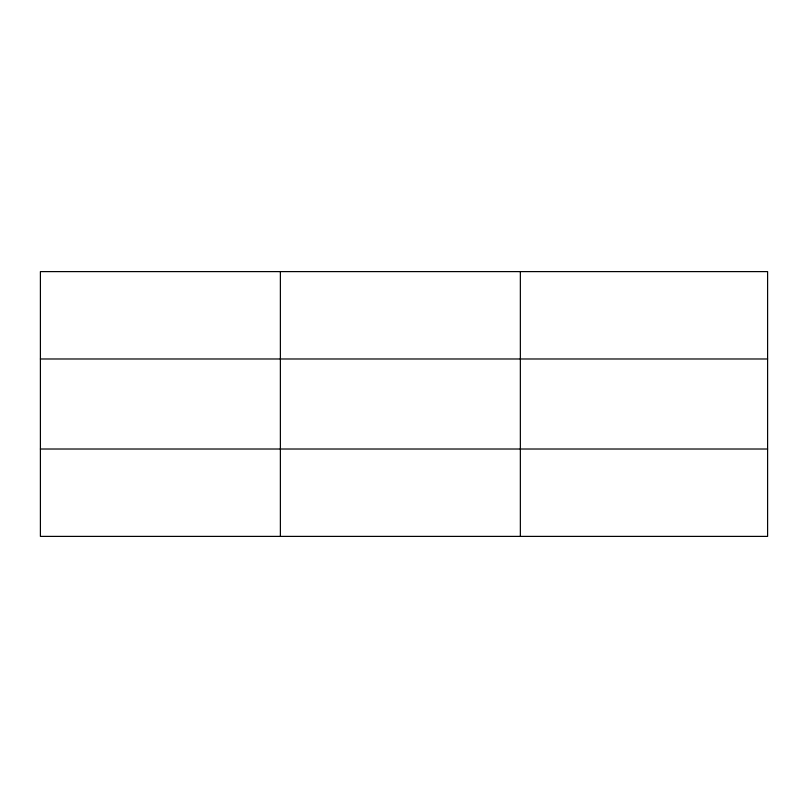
<?xml version="1.0" encoding="UTF-8"?>
<svg xmlns="http://www.w3.org/2000/svg" width="808" height="808" viewBox="0 0 808 808"><rect width="100%" height="100%" fill="white"/><g stroke="black" fill="none" stroke-linecap="round" stroke-linejoin="round"><path stroke-width="1.21" d="M280.376 271.609L280.376 536.391M520.352 271.609L520.352 536.391M767.6 358.984L767.6 271.609L40.4 271.609L40.4 536.391L767.6 536.391L767.6 358.984L40.4 358.984M40.4 449.016L767.6 449.016"/></g></svg>
